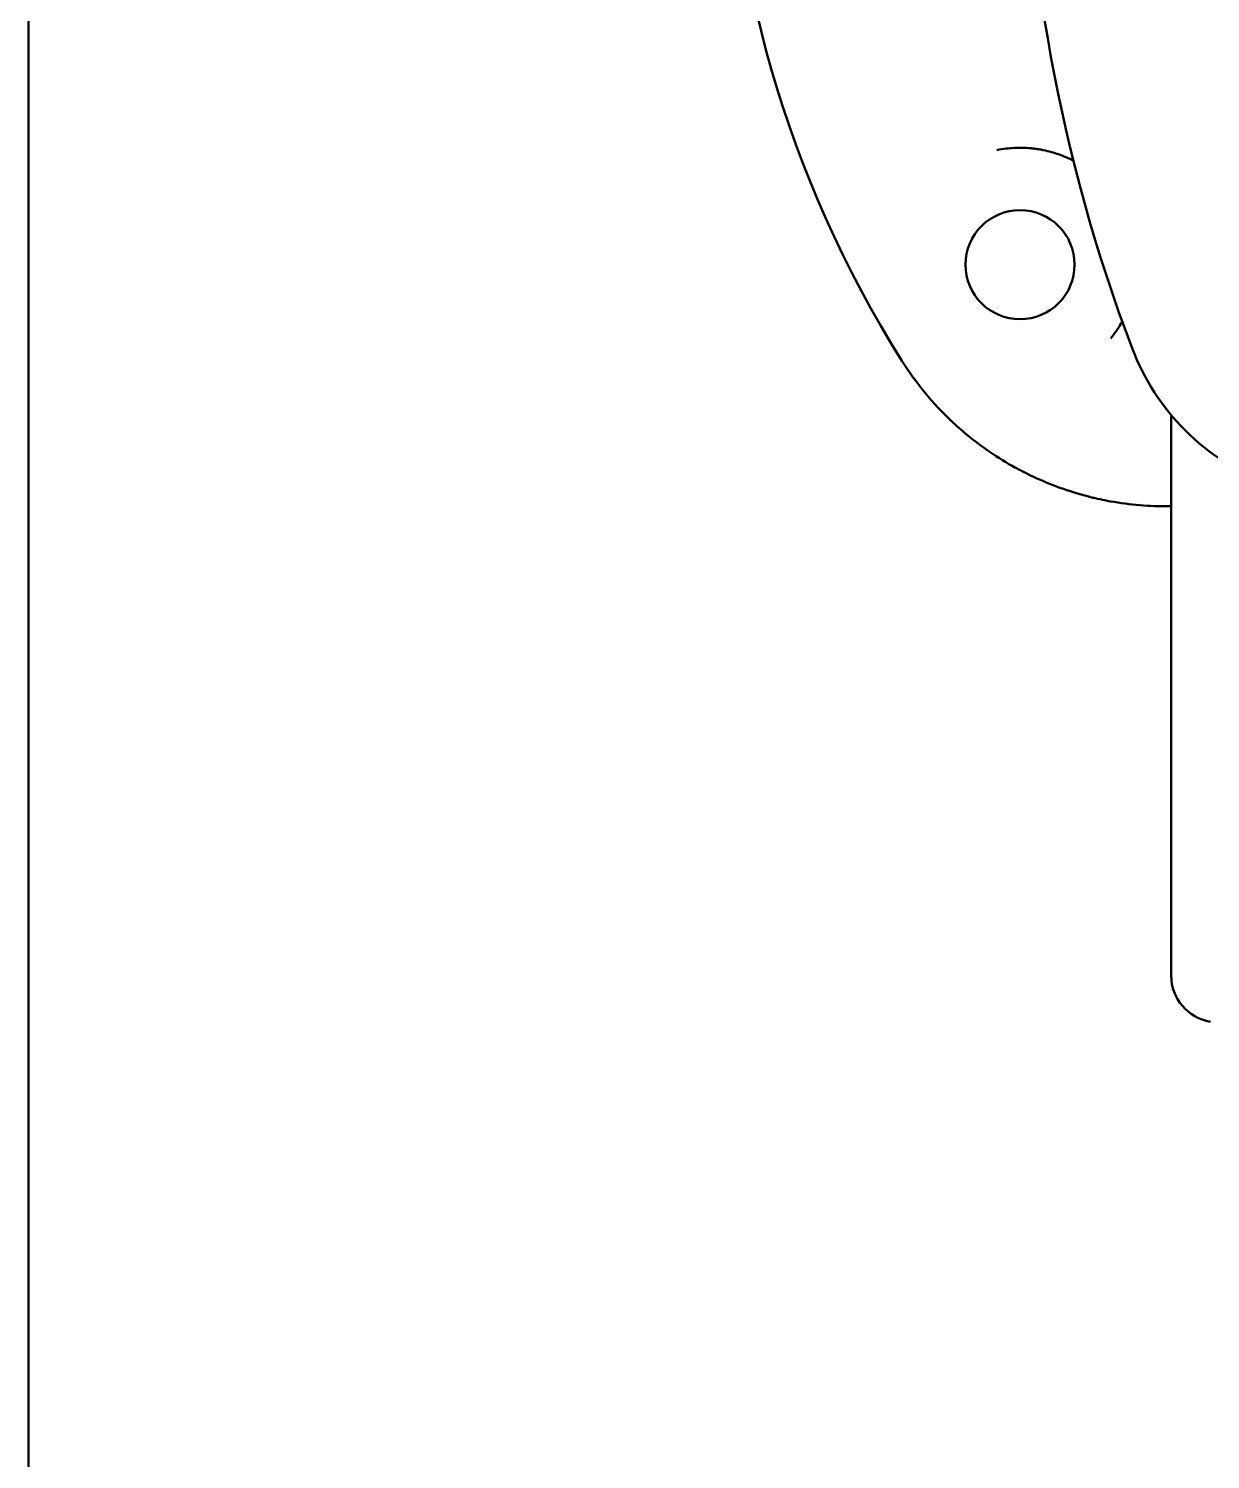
# Model space of a CAD drawing. Header units: millimetres. Extents: x 1510 to 10524, y 7125 to 13164.
# Drawn here: x 7773.68 to 7788.84, y 12925.43 to 12943.78 of the extents above; entities that cross this region are included whole.
import ezdxf

# ---------------------------------------------------------------- set-up
doc = ezdxf.new("R2010")
doc.units = ezdxf.units.MM
doc.header["$LTSCALE"] = 4
doc.layers.add('Visible (ISO)', color=7, linetype='Continuous', lineweight=50)

msp = doc.modelspace()

# ---------------------------------------------------------------- linework, layer by layer
at = {"layer": 'Visible (ISO)'}
for p, q in [((7773.677, 12840.653), (7773.677, 12975.153)), ((7788.336, 12931.633), (7788.336, 12938.826)), ((7788.336, 12937.656), (7788.264, 12937.656))]:
    msp.add_line(p, q, dxfattribs=at)
msp.add_circle((7786.396, 12940.756), 0.7, dxfattribs=at)
for centre, radius, start, end in [((7797.146, 12947.256), 14.5, 147.769, 212.231), ((7807.796, 12947.256), 21.35, 159.2294, 200.7706), ((7790.639, 12940.749), 3, 200.7706, 249.2294), ((7788.936, 12931.633), 0.6, 180, 260.5683)]:
    msp.add_arc(centre, radius, start, end, dxfattribs=at)
for points, knots in [([(7787.081, 12942.091), (7787.066, 12942.099), (7787.051, 12942.106), (7787.035, 12942.113), (7787.022, 12942.12), (7787.009, 12942.126), (7786.995, 12942.132), (7786.994, 12942.132), (7786.993, 12942.132), (7786.992, 12942.133), (7786.977, 12942.139), (7786.967, 12942.144), (7786.954, 12942.149), (7786.898, 12942.171), (7786.838, 12942.191), (7786.776, 12942.207), (7786.74, 12942.217), (7786.703, 12942.225), (7786.665, 12942.232), (7786.644, 12942.236), (7786.622, 12942.239), (7786.601, 12942.242), (7786.586, 12942.244), (7786.572, 12942.246), (7786.557, 12942.248), (7786.555, 12942.248), (7786.553, 12942.248), (7786.551, 12942.248), (7786.541, 12942.249), (7786.536, 12942.25), (7786.529, 12942.25), (7786.466, 12942.256), (7786.398, 12942.258), (7786.324, 12942.254), (7786.253, 12942.251), (7786.178, 12942.242), (7786.099, 12942.226)], [0.7237964, 0.7237964, 0.7237964, 0.7237964, 0.7371094, 0.7371094, 0.7371094, 0.7486542, 0.7486542, 0.7486542, 0.7494981, 0.7494981, 0.7494981, 0.7615712, 0.7615712, 0.7615712, 0.8142434, 0.8142434, 0.8142434, 0.8448873, 0.8448873, 0.8448873, 0.8618315, 0.8618315, 0.8618315, 0.8730752, 0.8730752, 0.8730752, 0.8746471, 0.8746471, 0.8746471, 0.88162, 0.88162, 0.88162, 0.9417733, 0.9417733, 0.9417733, 1, 1, 1, 1]), ([(7787.56, 12939.81), (7787.611, 12939.873), (7787.654, 12939.936), (7787.691, 12939.998), (7787.696, 12940.008), (7787.702, 12940.018), (7787.707, 12940.027)], [0, 0, 0, 0, 0.05842974, 0.05842974, 0.05842974, 0.06783732, 0.06783732, 0.06783732, 0.06783732]), ([(7788.264, 12937.656), (7788.009, 12937.656), (7787.757, 12937.681), (7787.513, 12937.727), (7787.473, 12937.735), (7787.432, 12937.744), (7787.392, 12937.752), (7787.372, 12937.757), (7787.352, 12937.762), (7787.332, 12937.766), (7787.322, 12937.769), (7787.312, 12937.771), (7787.302, 12937.774), (7787.297, 12937.775), (7787.292, 12937.776), (7787.287, 12937.777), (7787.282, 12937.779), (7787.278, 12937.78), (7787.273, 12937.781), (7787.025, 12937.845), (7786.786, 12937.931), (7786.559, 12938.038), (7786.522, 12938.056), (7786.484, 12938.074), (7786.447, 12938.093), (7786.429, 12938.102), (7786.41, 12938.112), (7786.392, 12938.122), (7786.383, 12938.127), (7786.373, 12938.131), (7786.364, 12938.136), (7786.36, 12938.139), (7786.355, 12938.141), (7786.351, 12938.144), (7786.346, 12938.146), (7786.342, 12938.149), (7786.337, 12938.151), (7786.114, 12938.274), (7785.904, 12938.417), (7785.71, 12938.578), (7785.677, 12938.605), (7785.646, 12938.632), (7785.614, 12938.66), (7785.598, 12938.674), (7785.583, 12938.688), (7785.567, 12938.702), (7785.552, 12938.716), (7785.537, 12938.73), (7785.521, 12938.745), (7785.276, 12938.976), (7785.06, 12939.239), (7784.881, 12939.523)], [0, 0, 0, 0, 0.1875, 0.1875, 0.1875, 0.21875, 0.21875, 0.21875, 0.234375, 0.234375, 0.234375, 0.242188, 0.242188, 0.242188, 0.246094, 0.246094, 0.246094, 0.25, 0.25, 0.25, 0.4375, 0.4375, 0.4375, 0.46875, 0.46875, 0.46875, 0.484375, 0.484375, 0.484375, 0.492188, 0.492188, 0.492188, 0.496094, 0.496094, 0.496094, 0.5, 0.5, 0.5, 0.6875, 0.6875, 0.6875, 0.71875, 0.71875, 0.71875, 0.734375, 0.734375, 0.734375, 0.75, 0.75, 0.75, 1, 1, 1, 1])]:
    msp.add_open_spline(points, degree=3, knots=knots, dxfattribs=at)

doc.saveas('drawing.dxf')
